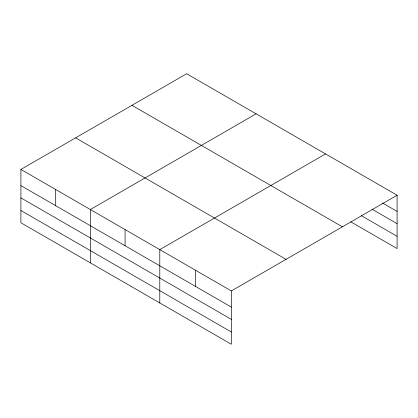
<?xml version="1.0" encoding="UTF-8"?>
<svg xmlns="http://www.w3.org/2000/svg" width="418" height="418" viewBox="0 0 418 418"><rect width="100%" height="100%" fill="white"/><g stroke="black" fill="none" stroke-linecap="round" stroke-linejoin="round"><path stroke-width="0.63" d="M231.342 319.368L231.342 290.933L20.9 169.436L20.9 222.763L231.342 344.26L231.342 319.368L20.9 197.871M20.9 169.436L186.658 73.74L397.1 195.237L397.1 248.564L350.702 221.775M256.103 113.832L90.345 209.533L90.345 262.859M325.549 153.929L159.791 249.624L159.791 302.951M231.342 290.933L397.1 195.237M382.564 203.017L397.1 211.409M371.947 209.146L397.1 223.672M361.324 215.646L397.1 236.301M131.957 105.32L342.399 226.817M75.601 137.856L286.043 259.353M20.9 185.608L231.342 307.11M20.9 210.505L231.342 332.002M195.567 270.279L195.567 286.45M125.071 229.576L125.071 245.753M55.625 189.485L55.625 205.656"/></g></svg>
